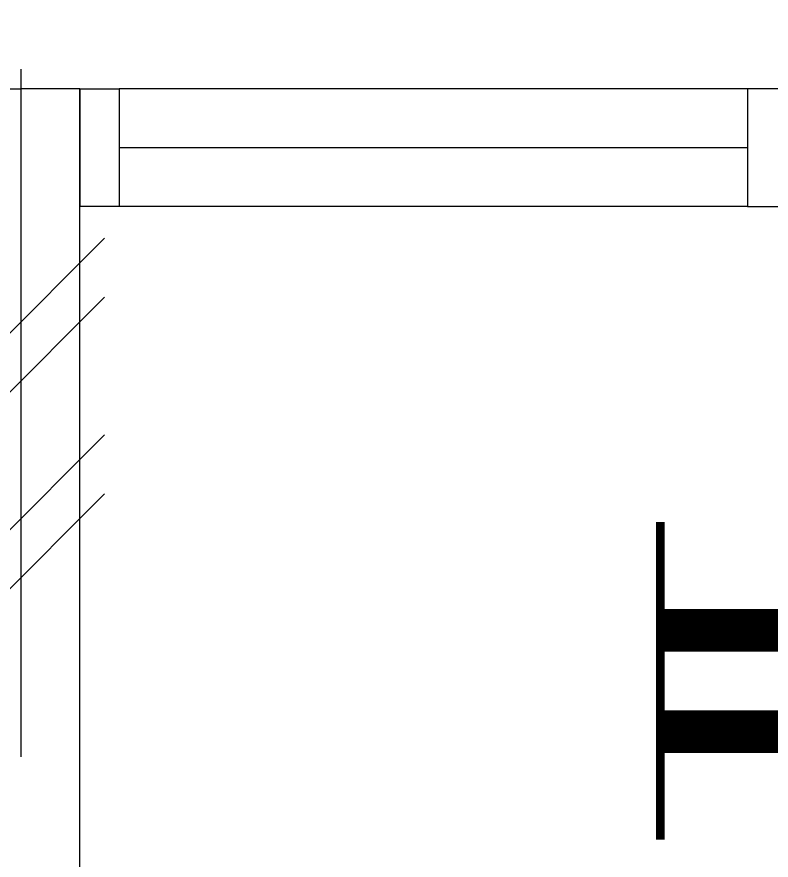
# Model space of a CAD drawing. Header units: inches. Extents: x -106706990 to 300603, y -86718466 to 1728185.
# Drawn here: x 45834 to 46794, y 39023 to 40096 of the extents above; entities that cross this region are included whole.
import ezdxf

# ---------------------------------------------------------------- set-up
doc = ezdxf.new("R2010")
doc.units = ezdxf.units.IN
doc.header["$MEASUREMENT"] = 0
doc.linetypes.add('CENTER', pattern=[2, 1.25, -0.25, 0.25, -0.25])
for name, color, linetype in [('A-WALL', 1, 'Continuous'), ('A-WIN', 9, 'Continuous'), ('A-WLH', 7, 'Continuous'), ('Grid', 8, 'CENTER'), ('LAMP', 5, 'Continuous')]:
    doc.layers.add(name, color=color, linetype=linetype)

# ---------------------------------------------------------------- blocks, each defined once
blk = doc.blocks.new('A$C49831240')
at = {"layer": 'A-WLH', "color": 8}
for p, q in [((250, 575), (0, 325)), ((250, 500), (0, 250)), ((250, 325), (0, 75)), ((250, 250), (0, 0))]:
    blk.add_line(p, q, dxfattribs=at)
blk = doc.blocks.new('YBC 236')
at = {"layer": 'LAMP'}
for points, const_width in [([(-134681.8, 193808.3), (-134681.8, 193533.1)], 10.9), ([(-133371.4, 193808.3), (-133371.4, 193533.1)], 10.9), ([(-134681.8, 193670.7), (-133371.4, 193670.7)], 54.6), ([(-134681.8, 193679.4), (-134681.8, 193404.2)], 10.9), ([(-133371.4, 193679.4), (-133371.4, 193404.2)], 10.9), ([(-134681.8, 193541.8), (-133371.4, 193541.8)], 54.6)]:
    blk.add_lwpolyline(points, dxfattribs=dict(at, const_width=const_width))
blk = doc.blocks.new('*U227')
at = {"layer": 'LAMP'}
blk.add_blockref('YBC 236', (134026.6, -193606.2, -5.5), dxfattribs=at)
blk = doc.blocks.new('*U228')
at = {"layer": 'LAMP', "color": 0, "linetype": 'ByBlock', "lineweight": -2, "transparency": 16777216}
blk.add_blockref('*U227', (0, 2000), dxfattribs=at)

msp = doc.modelspace()

# ---------------------------------------------------------------- linework, layer by layer
at = {"layer": 'A-WALL', "color": 8}
for p, q in [((45763.8, 40004.4), (45838.8, 40004.4)), ((45913.8, 40004.4), (45838.8, 40004.4)), ((45913.8, 36654.4), (45913.8, 40004.4))]:
    msp.add_line(p, q, dxfattribs=at)
at = {"layer": 'A-WALL', "color": 8, "linetype": 'Continuous', "ltscale": 900}
msp.add_line((45913.8, 40004.4), (45913.8, 39854.4), dxfattribs=at)
at = {"layer": 'A-WIN', "color": 8}
for p, q in [((46763.8, 40004.4), (45963.8, 40004.4)), ((46763.8, 39854.4), (45963.8, 39854.4))]:
    msp.add_line(p, q, dxfattribs=at)
at = {"layer": 'A-WIN', "color": 8, "linetype": 'Continuous', "ltscale": 300}
msp.add_line((46763.8, 39929.4), (45963.8, 39929.4), dxfattribs=at)
at = {"layer": 'A-WIN', "color": 8, "linetype": 'Continuous'}
for points in [[(45963.8, 39854.4), (45913.8, 39854.4), (45913.8, 40004.4), (45963.8, 40004.4)], [(46763.8, 39854.4), (46813.8, 39854.4), (46813.8, 40004.4), (46763.8, 40004.4)]]:
    msp.add_lwpolyline(points, close=True, dxfattribs=at)
at = {"layer": 'Grid', "color": 8, "ltscale": 700}
msp.add_line((45838.8, 33554.4), (45838.8, 52136.8), dxfattribs=at)

# ---------------------------------------------------------------- block references
at = {"layer": 'A-WLH', "color": 8}
msp.add_blockref('A$C49831240', (45695.2, 39239.1), dxfattribs=at)
at = {"layer": 'LAMP', "color": 0}
msp.add_blockref('*U228', (47307.9, 37250.9, 5.5), dxfattribs=at)

doc.saveas('drawing.dxf')
